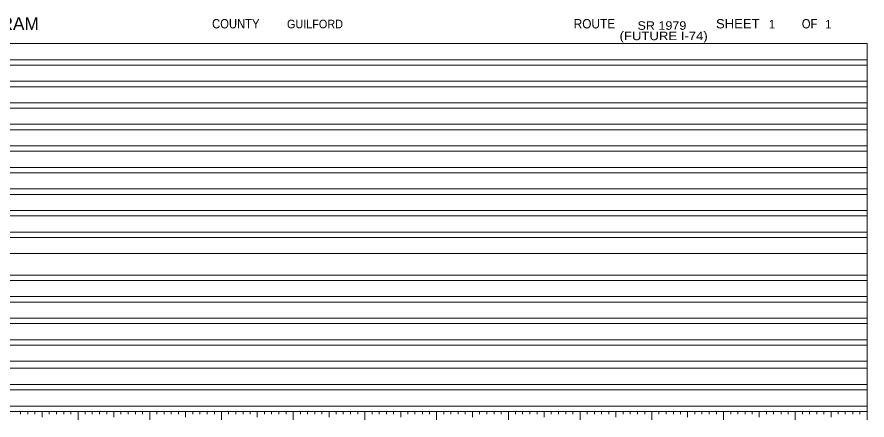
# Model space of a CAD drawing. Extents: x 321777.6 to 321799.1, y 217570.7 to 217587.1.
# Drawn here: x 321787.24 to 321799.1, y 217581.51 to 217587.13 of the extents above; entities that cross this region are included whole.
import ezdxf
from ezdxf.enums import TextEntityAlignment as Align

# ---------------------------------------------------------------- set-up
doc = ezdxf.new("R2010")
doc.units = 0
doc.header["$LTSCALE"] = 0.04
doc.layers.add('1', color=7, linetype='Continuous', lineweight=13)

msp = doc.modelspace()

# ---------------------------------------------------------------- linework, layer by layer
at = {"layer": '1'}
for p, q in [((321777.564, 217586.7599), (321799.096, 217586.7599)), ((321799.096, 217581.6341), (321799.096, 217586.7599)), ((321779.0858, 217586.5315), (321799.096, 217586.5315)), ((321780.4101, 217586.2334), (321799.096, 217586.2334)), ((321779.0858, 217585.9328), (321799.096, 217585.9328)), ((321778.0833, 217585.8583), (321799.096, 217585.8583)), ((321779.0858, 217585.6347), (321799.096, 217585.6347)), ((321778.0833, 217585.5578), (321799.096, 217585.5578)), ((321779.0858, 217585.3318), (321799.096, 217585.3318)), ((321778.0833, 217585.2597), (321799.096, 217585.2597)), ((321779.0858, 217585.0313), (321799.096, 217585.0313)), ((321778.0833, 217584.9567), (321799.096, 217584.9567)), ((321778.0833, 217584.6562), (321799.096, 217584.6562)), ((321779.0858, 217584.7331), (321799.096, 217584.7331)), ((321779.0858, 217584.4326), (321799.096, 217584.4326)), ((321778.0833, 217584.3581), (321799.096, 217584.3581)), ((321778.0833, 217584.0576), (321799.096, 217584.0576)), ((321779.0858, 217584.1321), (321799.096, 217584.1321)), ((321779.0858, 217583.8316), (321799.096, 217583.8316)), ((321778.0833, 217583.4565), (321799.096, 217583.4565)), ((321779.0858, 217583.531), (321799.096, 217583.531)), ((321779.0858, 217583.2329), (321799.096, 217583.2329)), ((321778.0833, 217583.156), (321799.096, 217583.156)), ((321778.0833, 217582.8579), (321799.096, 217582.8579)), ((321779.0858, 217582.93), (321799.096, 217582.93)), ((321779.0858, 217582.6319), (321799.096, 217582.6319)), ((321778.0833, 217582.5549), (321799.096, 217582.5549)), ((321779.0858, 217582.3337), (321799.096, 217582.3337)), ((321777.564, 217582.2352), (321799.096, 217582.2352)), ((321779.0858, 217582.0092), (321799.096, 217582.0092)), ((321779.0858, 217581.7086), (321799.096, 217581.7086)), ((321787.2889, 217581.5932), (321787.2889, 217581.6341)), ((321787.3899, 217581.5932), (321787.3899, 217581.6341)), ((321787.4885, 217581.5932), (321787.4885, 217581.6341)), ((321787.5895, 217581.5524), (321787.5895, 217581.6341)), ((321787.688, 217581.5932), (321787.688, 217581.6341)), ((321787.789, 217581.5932), (321787.789, 217581.6341)), ((321787.89, 217581.5932), (321787.89, 217581.6341)), ((321787.991, 217581.5932), (321787.991, 217581.6341)), ((321788.0895, 217581.5139), (321788.0895, 217581.6341)), ((321788.1881, 217581.5932), (321788.1881, 217581.6341)), ((321788.2891, 217581.5932), (321788.2891, 217581.6341)), ((321788.3901, 217581.5932), (321788.3901, 217581.6341)), ((321788.491, 217581.5932), (321788.491, 217581.6341)), ((321788.5896, 217581.5524), (321788.5896, 217581.6341)), ((321788.6882, 217581.5932), (321788.6882, 217581.6341)), ((321788.7892, 217581.5932), (321788.7892, 217581.6341)), ((321788.8901, 217581.5932), (321788.8901, 217581.6341)), ((321788.9911, 217581.5932), (321788.9911, 217581.6341)), ((321789.0897, 217581.5139), (321789.0897, 217581.6341)), ((321789.1907, 217581.5932), (321789.1907, 217581.6341)), ((321789.2892, 217581.5932), (321789.2892, 217581.6341)), ((321789.3902, 217581.5932), (321789.3902, 217581.6341)), ((321789.4912, 217581.5932), (321789.4912, 217581.6341)), ((321789.5898, 217581.5524), (321789.5898, 217581.6341)), ((321789.6907, 217581.5932), (321789.6907, 217581.6341)), ((321789.7893, 217581.5932), (321789.7893, 217581.6341)), ((321789.8903, 217581.5932), (321789.8903, 217581.6341)), ((321789.9913, 217581.5932), (321789.9913, 217581.6341)), ((321790.0898, 217581.5139), (321790.0898, 217581.6341)), ((321790.1908, 217581.5932), (321790.1908, 217581.6341)), ((321790.2894, 217581.5932), (321790.2894, 217581.6341)), ((321790.3928, 217581.5932), (321790.3928, 217581.6341)), ((321790.4913, 217581.5932), (321790.4913, 217581.6341)), ((321790.5899, 217581.5524), (321790.5899, 217581.6341)), ((321790.6909, 217581.5932), (321790.6909, 217581.6341)), ((321790.7895, 217581.5932), (321790.7895, 217581.6341)), ((321790.8928, 217581.5932), (321790.8928, 217581.6341)), ((321790.9914, 217581.5932), (321790.9914, 217581.6341)), ((321791.09, 217581.5139), (321791.09, 217581.6341)), ((321791.191, 217581.5932), (321791.191, 217581.6341)), ((321791.2895, 217581.5932), (321791.2895, 217581.6341)), ((321791.3929, 217581.5932), (321791.3929, 217581.6341)), ((321791.4915, 217581.5932), (321791.4915, 217581.6341)), ((321791.5925, 217581.5524), (321791.5925, 217581.6341)), ((321791.691, 217581.5932), (321791.691, 217581.6341)), ((321791.7896, 217581.5932), (321791.7896, 217581.6341)), ((321791.893, 217581.5932), (321791.893, 217581.6341)), ((321791.9916, 217581.5932), (321791.9916, 217581.6341)), ((321792.0925, 217581.5139), (321792.0925, 217581.6341)), ((321792.1911, 217581.5932), (321792.1911, 217581.6341)), ((321792.2897, 217581.5932), (321792.2897, 217581.6341)), ((321792.3931, 217581.5932), (321792.3931, 217581.6341)), ((321792.4916, 217581.5932), (321792.4916, 217581.6341)), ((321792.5926, 217581.5524), (321792.5926, 217581.6341)), ((321792.6912, 217581.5932), (321792.6912, 217581.6341)), ((321792.7898, 217581.5932), (321792.7898, 217581.6341)), ((321792.8931, 217581.5932), (321792.8931, 217581.6341)), ((321792.9917, 217581.5932), (321792.9917, 217581.6341)), ((321793.0927, 217581.5139), (321793.0927, 217581.6341)), ((321793.1913, 217581.5932), (321793.1913, 217581.6341)), ((321793.2922, 217581.5932), (321793.2922, 217581.6341)), ((321793.3932, 217581.5932), (321793.3932, 217581.6341)), ((321793.4918, 217581.5932), (321793.4918, 217581.6341)), ((321793.5928, 217581.5524), (321793.5928, 217581.6341)), ((321793.6913, 217581.5932), (321793.6913, 217581.6341)), ((321793.7923, 217581.5932), (321793.7923, 217581.6341)), ((321793.8933, 217581.5932), (321793.8933, 217581.6341)), ((321793.9943, 217581.5932), (321793.9943, 217581.6341)), ((321794.0928, 217581.5139), (321794.0928, 217581.6341)), ((321794.1914, 217581.5932), (321794.1914, 217581.6341)), ((321794.2924, 217581.5932), (321794.2924, 217581.6341)), ((321794.3934, 217581.5932), (321794.3934, 217581.6341)), ((321794.4943, 217581.5932), (321794.4943, 217581.6341)), ((321794.5929, 217581.5524), (321794.5929, 217581.6341)), ((321794.6915, 217581.5932), (321794.6915, 217581.6341)), ((321794.7925, 217581.5932), (321794.7925, 217581.6341)), ((321794.8934, 217581.5932), (321794.8934, 217581.6341)), ((321794.9944, 217581.5932), (321794.9944, 217581.6341)), ((321795.093, 217581.5139), (321795.093, 217581.6341)), ((321795.1915, 217581.5932), (321795.1915, 217581.6341)), ((321795.2925, 217581.5932), (321795.2925, 217581.6341)), ((321795.3935, 217581.5932), (321795.3935, 217581.6341)), ((321795.4945, 217581.5932), (321795.4945, 217581.6341)), ((321795.593, 217581.5524), (321795.593, 217581.6341)), ((321795.694, 217581.5932), (321795.694, 217581.6341)), ((321795.7926, 217581.5932), (321795.7926, 217581.6341)), ((321795.8936, 217581.5932), (321795.8936, 217581.6341)), ((321795.9946, 217581.5932), (321795.9946, 217581.6341)), ((321796.0931, 217581.5139), (321796.0931, 217581.6341)), ((321796.1941, 217581.5932), (321796.1941, 217581.6341)), ((321796.2927, 217581.5932), (321796.2927, 217581.6341)), ((321796.3961, 217581.5932), (321796.3961, 217581.6341)), ((321796.4946, 217581.5932), (321796.4946, 217581.6341)), ((321796.5932, 217581.5524), (321796.5932, 217581.6341)), ((321796.6942, 217581.5932), (321796.6942, 217581.6341)), ((321796.7927, 217581.5932), (321796.7927, 217581.6341)), ((321796.8961, 217581.5932), (321796.8961, 217581.6341)), ((321796.9947, 217581.5932), (321796.9947, 217581.6341)), ((321797.0933, 217581.5139), (321797.0933, 217581.6341)), ((321797.1942, 217581.5932), (321797.1942, 217581.6341)), ((321797.2928, 217581.5932), (321797.2928, 217581.6341)), ((321797.3962, 217581.5932), (321797.3962, 217581.6341)), ((321797.4948, 217581.5932), (321797.4948, 217581.6341)), ((321797.5933, 217581.5524), (321797.5933, 217581.6341)), ((321797.6943, 217581.5932), (321797.6943, 217581.6341)), ((321797.7929, 217581.5932), (321797.7929, 217581.6341)), ((321797.8963, 217581.5932), (321797.8963, 217581.6341)), ((321797.9948, 217581.5932), (321797.9948, 217581.6341)), ((321798.0958, 217581.5139), (321798.0958, 217581.6341)), ((321798.1944, 217581.5932), (321798.1944, 217581.6341)), ((321798.293, 217581.5932), (321798.293, 217581.6341)), ((321798.3963, 217581.5932), (321798.3963, 217581.6341)), ((321798.4949, 217581.5932), (321798.4949, 217581.6341)), ((321798.5959, 217581.5524), (321798.5959, 217581.6341)), ((321798.6945, 217581.5932), (321798.6945, 217581.6341)), ((321798.793, 217581.5932), (321798.793, 217581.6341)), ((321798.8964, 217581.5932), (321798.8964, 217581.6341)), ((321798.995, 217581.5932), (321798.995, 217581.6341)), ((321799.096, 217581.5139), (321799.096, 217581.6341))]:
    msp.add_line(p, q, dxfattribs=at)
for points in [[(321777.564, 217586.4593), (321780.4101, 217586.4593), (321799.096, 217586.4593)], [(321778.0833, 217586.1564), (321779.7601, 217586.1564), (321799.096, 217586.1564)], [(321777.564, 217581.9322), (321779.0858, 217581.9322), (321799.096, 217581.9322)], [(321777.564, 217581.6341), (321779.0858, 217581.6341), (321799.096, 217581.6341)]]:
    msp.add_lwpolyline(points, dxfattribs=at)

# ---------------------------------------------------------------- texts
msp.add_text('NORTH CAROLINA STATE HIGHWAY CONSTRUCTION AND INVENTORY DIAGRAM', height=0.1801, dxfattribs=at).set_placement((321778.0833, 217586.945))
for s, height, width, p in [('COUNTY', 0.1301, 0.9, (321790.2907, 217586.969)), ('GUILFORD', 0.119, 0.95, (321791.3953, 217586.9705)), ('ROUTE', 0.1301, 0.95, (321795.2937, 217586.969)), ('SR 1979 ', 0.119, 1.1, (321796.2595, 217586.9495)), ('SHEET', 0.1301, 1.05, (321797.294, 217586.969)), ('OF', 0.1301, 0.9, (321798.2953, 217586.969)), ('(FUTURE I-74)', 0.119, 1.15, (321796.2594, 217586.8055))]:
    msp.add_text(s, height=height, dxfattribs=dict(at, width=width)).set_placement(p, align=Align.CENTER)
for p in [(321797.7698, 217586.9685), (321798.5567, 217586.9683)]:
    msp.add_text('1', height=0.119, dxfattribs=at).set_placement(p, align=Align.CENTER)

doc.saveas('drawing.dxf')
